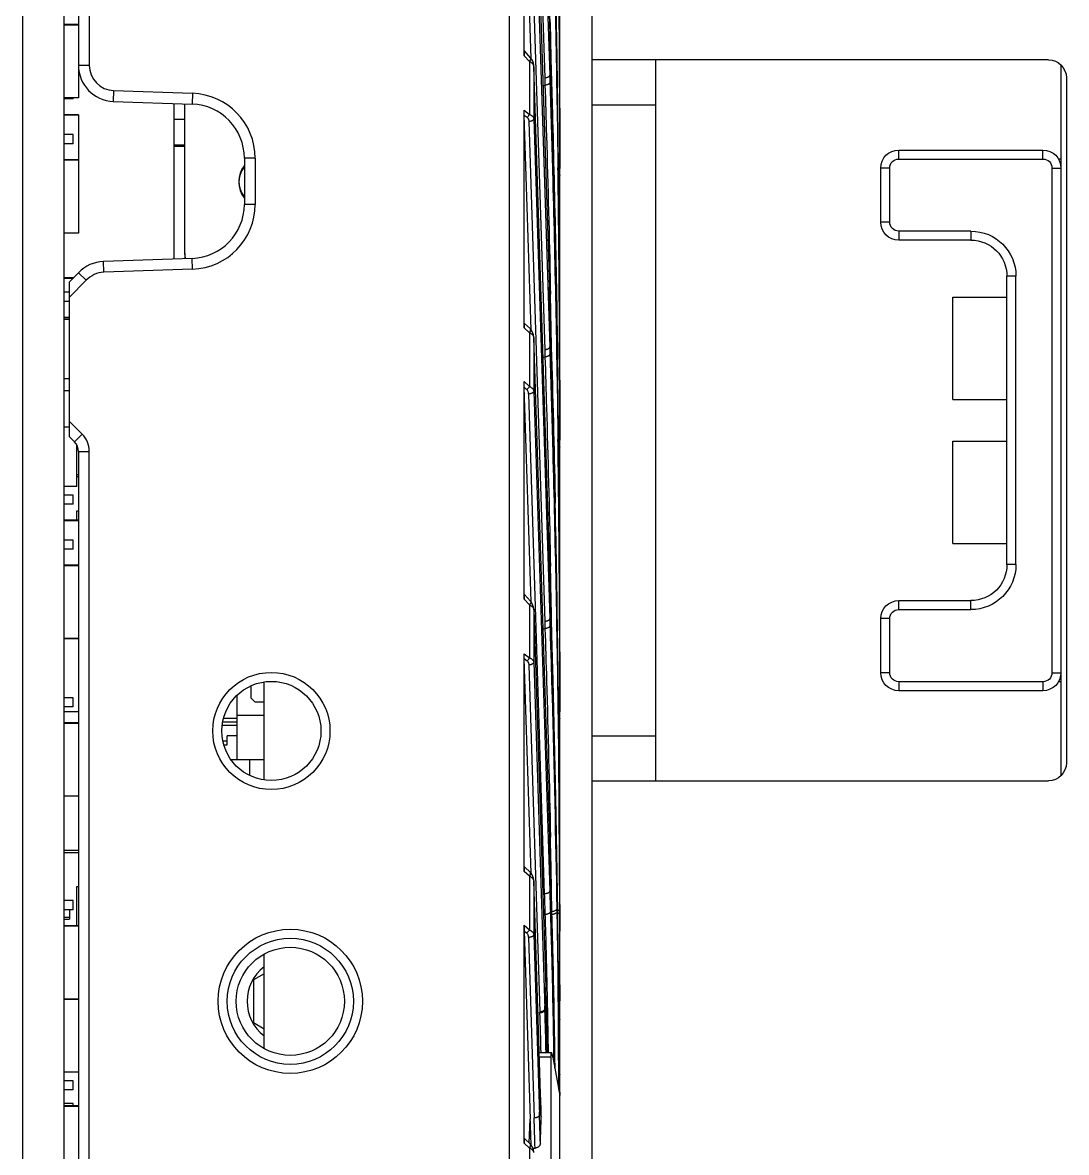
# Model space of a CAD drawing. Header units: millimetres. Extents: x 1409 to 26878, y 589 to 5187.
# Drawn here: x 18727.3 to 18785.2, y 2290.5 to 2353.2 of the extents above; entities that cross this region are included whole.
import ezdxf

# ---------------------------------------------------------------- set-up
doc = ezdxf.new("R2010")
doc.units = ezdxf.units.MM
doc.layers.add('02___PRT_ALL_AXES', color=7, linetype='Continuous')
doc.layers.add('MSBR-1_1', color=7, linetype='Continuous')

# ---------------------------------------------------------------- blocks, each defined once
blk = doc.blocks.new('rdgx')
at = {"color": 114, "linetype": 'Continuous', "lineweight": -3, "true_color": 0x139b48}
for p, q in [((18150.099, 8185.248), (18150.099, 8857.748)), ((18124.799, 8285.248), (18150.099, 8285.248)), ((18146.599, 8285.248), (18146.599, 8245.248)), ((18124.099, 8284.962), (18124.099, 8245.534)), ((18123.799, 8284.248), (18123.799, 8246.248)), ((18150.099, 8282.748), (18146.599, 8282.748)), ((18133.099, 8280.248), (18125.099, 8280.248)), ((18125.099, 8279.748), (18125.099, 8280.248)), ((18133.099, 8279.748), (18133.099, 8280.248)), ((18124.099, 8279.748), (18124.233, 8279.748)), ((18133.099, 8279.748), (18125.099, 8279.748)), ((18124.599, 8279.248), (18124.099, 8279.248)), ((18124.599, 8279.248), (18124.599, 8251.248)), ((18133.599, 8279.248), (18134.099, 8279.248)), ((18133.599, 8276.248), (18133.599, 8279.248)), ((18134.099, 8276.248), (18134.099, 8279.248)), ((18133.599, 8276.248), (18134.099, 8276.248)), ((18129.099, 8275.748), (18133.099, 8275.748)), ((18129.099, 8275.748), (18129.099, 8275.248)), ((18129.099, 8275.248), (18133.099, 8275.248)), ((18133.099, 8275.748), (18133.099, 8275.248)), ((18126.599, 8273.248), (18127.099, 8273.248)), ((18126.599, 8257.248), (18126.599, 8273.248)), ((18127.099, 8257.248), (18127.099, 8273.248)), ((18126.599, 8257.248), (18127.099, 8257.248)), ((18133.099, 8255.248), (18129.099, 8255.248)), ((18129.099, 8254.748), (18129.099, 8255.248)), ((18133.099, 8254.748), (18133.099, 8255.248)), ((18133.099, 8254.748), (18129.099, 8254.748)), ((18133.599, 8254.248), (18134.099, 8254.248)), ((18133.599, 8251.248), (18133.599, 8254.248)), ((18134.099, 8251.248), (18134.099, 8254.248)), ((18124.599, 8251.248), (18124.099, 8251.248)), ((18124.099, 8250.748), (18124.233, 8250.748)), ((18125.099, 8250.748), (18133.099, 8250.748)), ((18125.099, 8250.748), (18125.099, 8250.248)), ((18133.099, 8250.748), (18133.099, 8250.248)), ((18133.599, 8251.248), (18134.099, 8251.248)), ((18125.099, 8250.248), (18133.099, 8250.248)), ((18150.099, 8247.748), (18146.599, 8247.748)), ((18150.099, 8245.248), (18124.799, 8245.248))]:
    blk.add_line(p, q, dxfattribs=at)
for centre, radius, start, end in [((18124.799, 8284.248), 1, 90, 180), ((18125.099, 8279.248), 1, 90, 180), ((18133.099, 8279.248), 1, 0, 90), ((18125.099, 8279.248), 0.5, 90, 180), ((18133.099, 8279.248), 0.5, 0, 90), ((18133.099, 8276.248), 1, 270, 0), ((18133.099, 8276.248), 0.5, 270, 0), ((18129.099, 8273.248), 2.5, 90, 180), ((18129.099, 8273.248), 2, 90, 180), ((18129.099, 8257.248), 2.5, 180, 270), ((18129.099, 8257.248), 2, 180, 270), ((18133.099, 8254.248), 1, 0, 90), ((18133.099, 8254.248), 0.5, 0, 90), ((18125.099, 8251.248), 1, 180, 270), ((18125.099, 8251.248), 0.5, 180, 270), ((18133.099, 8251.248), 1, 270, 0), ((18133.099, 8251.248), 0.5, 270, 0), ((18124.799, 8246.248), 1, 180, 270)]:
    blk.add_arc(centre, radius, start, end, dxfattribs=at)
at = {"layer": '02___PRT_ALL_AXES', "color": 114, "linetype": 'Continuous', "lineweight": -3, "true_color": 0x139b48}
for p, q in [((18130.099, 8272.088), (18127.099, 8272.088)), ((18130.099, 8266.408), (18130.099, 8272.088)), ((18130.099, 8266.408), (18127.099, 8266.408)), ((18130.099, 8264.088), (18127.099, 8264.088)), ((18130.099, 8258.408), (18130.099, 8264.088)), ((18130.099, 8258.408), (18127.099, 8258.408))]:
    blk.add_line(p, q, dxfattribs=at)
blk = doc.blocks.new('*U77')
blk.add_blockref('rdgx', (-18135.099, -8526.998))
blk = doc.blocks.new('*U78')
at = {"color": 0, "linetype": 'ByBlock', "lineweight": -2, "transparency": 16777216}
blk.add_blockref('*U77', (0, 0), dxfattribs=at)
blk = doc.blocks.new('5555')
at = {"color": 7, "linetype": 'Continuous'}
for p, q in [((2254.952, 3834.509), (2254.952, 3497.009)), ((2257.252, 3497.009), (2257.252, 3834.509)), ((2284.752, 3501.965), (2284.752, 3829.553)), ((2281.952, 3532.465), (2281.952, 3799.053)), ((2258.052, 3654.648), (2258.052, 3595.887)), ((2258.652, 3654.648), (2258.652, 3597.69)), ((2283.033, 3624.718), (2283.916, 3596.983)), ((2283.307, 3624.878), (2284.19, 3597.143)), ((2283.307, 3612.72), (2284.178, 3585.382)), ((2283.307, 3612.711), (2284.177, 3585.372)), ((2282.777, 3598.223), (2282.777, 3610.27)), ((2283.162, 3598.066), (2282.781, 3610.004)), ((2283.033, 3609.643), (2283.916, 3581.908)), ((2283.307, 3609.803), (2284.19, 3582.068)), ((2284.752, 3595.306), (2284.687, 3606.918)), ((2284.177, 3600.448), (2284.19, 3600.061)), ((2284.19, 3600.061), (2284.178, 3600.457)), ((2284.19, 3600.061), (2284.19, 3600.052)), ((2284.19, 3600.061), (2284.19, 3600.052)), ((2284.19, 3600.061), (2284.19, 3600.052)), ((2284.19, 3600.052), (2284.19, 3597.143)), ((2258.052, 3599.951), (2257.252, 3599.951)), ((2258.052, 3599.926), (2257.252, 3599.926)), ((2283.066, 3597.903), (2282.777, 3598.223)), ((2283.133, 3598.104), (2282.788, 3598.486)), ((2258.652, 3597.69), (2258.052, 3597.69)), ((2283.066, 3597.903), (2283.066, 3594.966)), ((2284.178, 3570.306), (2283.307, 3597.645)), ((2283.307, 3597.635), (2283.307, 3597.645)), ((2284.177, 3570.297), (2283.307, 3597.635)), ((2283.307, 3597.635), (2283.307, 3594.727)), ((2283.916, 3596.983), (2283.929, 3596.59)), ((2284.19, 3597.143), (2284.202, 3596.75)), ((2260.003, 3596.291), (2259.982, 3595.692)), ((2260.003, 3596.291), (2264.378, 3596.138)), ((2283.821, 3596.564), (2283.929, 3596.59)), ((2258.052, 3595.887), (2257.252, 3595.887)), ((2257.752, 3595.84), (2257.252, 3595.84)), ((2257.752, 3595.84), (2257.752, 3595.887)), ((2259.982, 3595.692), (2264.357, 3595.539)), ((2264.378, 3596.138), (2264.357, 3595.539)), ((2263.352, 3586.944), (2263.352, 3595.574)), ((2263.952, 3587.191), (2263.952, 3595.553)), ((2282.777, 3595.194), (2283.066, 3594.966)), ((2282.777, 3583.12), (2282.777, 3595.194)), ((2284.644, 3595.305), (2284.643, 3595.374)), ((2284.685, 3592.001), (2284.643, 3595.374)), ((2284.685, 3592.001), (2284.644, 3595.305)), ((2284.745, 3595.306), (2284.752, 3592.002)), ((2284.747, 3595.306), (2284.748, 3594.911)), ((2284.752, 3594.911), (2284.752, 3595.306)), ((2258.052, 3594.951), (2257.252, 3594.951)), ((2258.052, 3594.926), (2257.252, 3594.926)), ((2258.052, 3594.951), (2258.052, 3588.387)), ((2263.952, 3594.691), (2263.352, 3594.691)), ((2282.781, 3594.929), (2282.937, 3594.806)), ((2283.161, 3583.016), (2282.781, 3594.929)), ((2283.033, 3594.567), (2283.916, 3566.832)), ((2283.307, 3594.727), (2284.19, 3566.992)), ((2284.748, 3594.911), (2284.752, 3592.002)), ((2257.752, 3593.848), (2257.252, 3593.848)), ((2257.752, 3593.34), (2257.752, 3593.848)), ((2257.752, 3593.34), (2257.252, 3593.34)), ((2263.952, 3593.259), (2263.352, 3593.259)), ((2263.952, 3593.191), (2263.352, 3593.191)), ((2267.852, 3592.541), (2267.252, 3592.541)), ((2267.252, 3592.541), (2267.252, 3589.977)), ((2267.852, 3592.541), (2267.852, 3589.977)), ((2258.052, 3592.451), (2257.252, 3592.451)), ((2258.052, 3592.426), (2257.252, 3592.426)), ((2284.752, 3580.231), (2284.687, 3591.843)), ((2267.852, 3589.977), (2267.252, 3589.977)), ((2258.052, 3588.387), (2257.252, 3588.387)), ((2264.357, 3586.979), (2259.434, 3586.807)), ((2264.378, 3586.38), (2264.357, 3586.979)), ((2259.455, 3586.208), (2259.434, 3586.807)), ((2264.378, 3586.38), (2259.455, 3586.208)), ((2257.752, 3585.902), (2257.252, 3585.902)), ((2257.759, 3585.891), (2257.252, 3585.891)), ((2257.733, 3585.865), (2257.252, 3585.865)), ((2257.552, 3585.684), (2258.052, 3586.184)), ((2257.552, 3584.835), (2258.483, 3585.766)), ((2257.552, 3577.084), (2257.552, 3585.684)), ((2257.752, 3585.891), (2257.752, 3585.902)), ((2258.052, 3586.184), (2258.483, 3585.766)), ((2257.552, 3585.098), (2257.252, 3585.098)), ((2284.178, 3585.382), (2284.177, 3585.372)), ((2284.177, 3585.372), (2284.19, 3584.986)), ((2284.19, 3584.986), (2284.178, 3585.382)), ((2284.225, 3585.383), (2284.234, 3584.987)), ((2257.552, 3584.59), (2257.252, 3584.59)), ((2284.19, 3584.986), (2284.19, 3584.976)), ((2284.19, 3584.986), (2284.19, 3584.976)), ((2284.19, 3584.986), (2284.19, 3584.976)), ((2284.19, 3584.976), (2284.194, 3584.839)), ((2284.19, 3584.976), (2284.194, 3584.839)), ((2284.19, 3584.976), (2284.19, 3582.068)), ((2257.552, 3583.701), (2257.252, 3583.701)), ((2257.552, 3583.676), (2257.252, 3583.676)), ((2257.552, 3583.59), (2257.252, 3583.59)), ((2283.117, 3583.063), (2282.789, 3583.375)), ((2283.066, 3582.846), (2282.777, 3583.12)), ((2283.066, 3582.846), (2283.066, 3579.868)), ((2284.19, 3554.867), (2283.307, 3582.602)), ((2283.307, 3582.593), (2283.307, 3582.602)), ((2284.19, 3554.858), (2283.307, 3582.593)), ((2283.307, 3582.593), (2283.307, 3579.615)), ((2283.916, 3581.908), (2283.929, 3581.515)), ((2284.19, 3582.068), (2284.202, 3581.675)), ((2283.821, 3581.489), (2283.929, 3581.515)), ((2257.552, 3580.288), (2257.252, 3580.288)), ((2282.777, 3580.142), (2283.066, 3579.868)), ((2282.777, 3568.072), (2282.777, 3580.142)), ((2284.745, 3580.231), (2284.752, 3576.927)), ((2284.747, 3580.231), (2284.748, 3579.835)), ((2284.752, 3579.835), (2284.752, 3580.231)), ((2257.552, 3579.637), (2257.252, 3579.637)), ((2282.782, 3579.829), (2282.911, 3579.706)), ((2283.161, 3567.918), (2282.782, 3579.829)), ((2283.007, 3579.454), (2283.89, 3551.719)), ((2283.307, 3579.615), (2284.19, 3551.88)), ((2284.748, 3579.835), (2284.752, 3576.927)), ((2257.552, 3577.621), (2257.252, 3577.621)), ((2258.257, 3577.228), (2257.552, 3577.933)), ((2257.832, 3576.804), (2257.552, 3577.084)), ((2257.832, 3576.804), (2258.257, 3577.228)), ((2257.952, 3574.319), (2257.952, 3576.644)), ((2258.052, 3576.273), (2258.652, 3576.273)), ((2258.052, 3576.273), (2258.052, 3534.637)), ((2258.652, 3535.69), (2258.652, 3576.273)), ((2284.752, 3565.156), (2284.687, 3576.774)), ((2258.052, 3574.976), (2257.952, 3574.976)), ((2257.952, 3574.876), (2258.052, 3574.876)), ((2257.952, 3574.319), (2257.252, 3574.319)), ((2257.752, 3573.848), (2257.252, 3573.848)), ((2257.752, 3573.34), (2257.752, 3573.848)), ((2284.491, 3573.734), (2284.498, 3573.396)), ((2284.491, 3573.734), (2284.498, 3573.396)), ((2257.752, 3573.34), (2257.252, 3573.34)), ((2257.952, 3572.976), (2258.052, 3572.976)), ((2257.952, 3572.451), (2257.952, 3572.976)), ((2258.052, 3572.451), (2257.252, 3572.451)), ((2258.052, 3572.426), (2257.252, 3572.426)), ((2257.752, 3571.348), (2257.252, 3571.348)), ((2257.752, 3570.84), (2257.752, 3571.348)), ((2257.752, 3570.84), (2257.252, 3570.84)), ((2284.177, 3570.297), (2284.178, 3570.306)), ((2284.19, 3569.91), (2284.177, 3570.297)), ((2284.19, 3569.91), (2284.178, 3570.306)), ((2284.224, 3570.307), (2284.233, 3569.911)), ((2284.225, 3570.307), (2284.234, 3569.911)), ((2258.052, 3569.951), (2257.252, 3569.951)), ((2258.052, 3569.926), (2257.252, 3569.926)), ((2284.19, 3569.901), (2284.19, 3569.91)), ((2284.19, 3569.901), (2284.19, 3569.91)), ((2284.19, 3569.901), (2284.19, 3569.91)), ((2284.256, 3567.761), (2284.19, 3569.901)), ((2284.252, 3567.761), (2284.19, 3569.901)), ((2284.19, 3569.901), (2284.19, 3566.992)), ((2282.788, 3568.335), (2283.133, 3567.953)), ((2282.777, 3568.072), (2283.066, 3567.752)), ((2283.066, 3567.752), (2283.066, 3564.815)), ((2283.307, 3567.494), (2283.975, 3546.526)), ((2283.307, 3567.494), (2283.307, 3567.485)), ((2283.307, 3567.485), (2283.974, 3546.517)), ((2283.307, 3567.485), (2283.307, 3564.576)), ((2283.916, 3566.832), (2283.929, 3566.439)), ((2284.19, 3566.992), (2284.202, 3566.599)), ((2283.822, 3566.413), (2283.929, 3566.439)), ((2258.052, 3565.887), (2257.252, 3565.887)), ((2258.052, 3565.865), (2257.252, 3565.865)), ((2282.777, 3565.044), (2283.066, 3564.815)), ((2282.777, 3552.969), (2282.777, 3565.044)), ((2284.745, 3565.156), (2284.752, 3561.851)), ((2284.747, 3565.156), (2284.748, 3564.76)), ((2284.752, 3565.156), (2284.752, 3564.76)), ((2282.781, 3564.778), (2282.937, 3564.655)), ((2283.161, 3552.865), (2282.781, 3564.778)), ((2283.033, 3564.416), (2283.646, 3545.169)), ((2283.307, 3564.576), (2283.92, 3545.329)), ((2284.748, 3564.76), (2284.752, 3561.851)), ((2267.632, 3562.584), (2267.632, 3563.265)), ((2268.352, 3558.042), (2268.352, 3563.476)), ((2257.752, 3562.598), (2257.252, 3562.598)), ((2257.752, 3562.09), (2257.752, 3562.598)), ((2266.852, 3559.184), (2266.852, 3562.741)), ((2267.632, 3562.584), (2267.832, 3562.384)), ((2257.752, 3562.09), (2257.252, 3562.09)), ((2258.052, 3561.827), (2257.252, 3561.827)), ((2267.832, 3562.384), (2268.352, 3562.384)), ((2284.679, 3562.342), (2284.684, 3561.844)), ((2284.68, 3562.342), (2284.685, 3561.844)), ((2284.752, 3550.737), (2284.682, 3562.136)), ((2258.052, 3561.201), (2257.252, 3561.201)), ((2266.054, 3561.264), (2266.852, 3561.264)), ((2266.097, 3561.464), (2266.852, 3561.464)), ((2266.852, 3561.634), (2268.352, 3561.634)), ((2258.052, 3561.176), (2257.252, 3561.176)), ((2266.852, 3561.064), (2266.02, 3561.064)), ((2266.302, 3560.194), (2266.065, 3560.194)), ((2266.118, 3559.984), (2266.302, 3559.984)), ((2266.852, 3560.484), (2266.302, 3560.484)), ((2266.302, 3559.984), (2266.302, 3560.484)), ((2266.499, 3559.184), (2268.352, 3559.184)), ((2258.052, 3557.137), (2257.252, 3557.137)), ((2284.19, 3554.858), (2284.19, 3554.867)), ((2284.19, 3554.858), (2284.19, 3551.88)), ((2258.052, 3554.123), (2257.252, 3554.123)), ((2257.252, 3554.023), (2258.052, 3554.023)), ((2283.117, 3552.912), (2282.789, 3553.225)), ((2283.066, 3552.695), (2282.777, 3552.969)), ((2283.066, 3552.695), (2283.066, 3549.717)), ((2283.684, 3540.617), (2283.307, 3552.451)), ((2283.307, 3552.442), (2283.307, 3552.451)), ((2283.683, 3540.607), (2283.307, 3552.442)), ((2283.307, 3552.442), (2283.307, 3549.464)), ((2257.952, 3552.123), (2258.052, 3552.123)), ((2257.952, 3549.951), (2257.952, 3552.123)), ((2257.752, 3551.348), (2257.252, 3551.348)), ((2257.752, 3550.84), (2257.752, 3551.348)), ((2257.752, 3550.84), (2257.252, 3550.84)), ((2257.552, 3550.84), (2257.552, 3550.323)), ((2284.314, 3550.736), (2284.226, 3550.736)), ((2284.314, 3550.736), (2284.313, 3550.745)), ((2284.314, 3550.736), (2284.313, 3550.745)), ((2284.314, 3550.736), (2284.314, 3550.745)), ((2284.315, 3550.672), (2284.314, 3550.736)), ((2284.315, 3550.672), (2284.314, 3550.736)), ((2284.586, 3550.897), (2284.589, 3550.736)), ((2284.635, 3550.736), (2284.589, 3550.736)), ((2284.589, 3550.736), (2284.591, 3550.579)), ((2284.589, 3550.736), (2284.593, 3550.451)), ((2284.591, 3550.579), (2284.593, 3550.451)), ((2284.635, 3550.736), (2284.635, 3550.741)), ((2284.637, 3550.576), (2284.635, 3550.736)), ((2284.637, 3550.58), (2284.637, 3550.58)), ((2284.693, 3540.866), (2284.637, 3550.58)), ((2284.637, 3550.576), (2284.637, 3550.58)), ((2284.637, 3550.567), (2284.637, 3550.576)), ((2284.744, 3550.897), (2284.745, 3550.736)), ((2284.752, 3550.736), (2284.745, 3550.736)), ((2284.745, 3550.736), (2284.746, 3550.576)), ((2284.745, 3550.736), (2284.745, 3550.576)), ((2284.746, 3550.576), (2284.747, 3550.102)), ((2284.752, 3550.737), (2284.752, 3550.736)), ((2284.752, 3550.736), (2284.752, 3550.576)), ((2284.752, 3550.576), (2284.752, 3550.102)), ((2257.252, 3550.423), (2257.552, 3550.423)), ((2257.252, 3550.323), (2257.552, 3550.323)), ((2258.052, 3549.951), (2257.252, 3549.951)), ((2258.052, 3549.926), (2257.252, 3549.926)), ((2282.777, 3549.992), (2283.066, 3549.717)), ((2282.777, 3537.894), (2282.777, 3549.992)), ((2284.747, 3550.102), (2284.748, 3549.645)), ((2284.752, 3550.102), (2284.752, 3549.645)), ((2282.782, 3549.678), (2282.911, 3549.556)), ((2282.782, 3549.678), (2283.115, 3539.225)), ((2283.007, 3549.303), (2283.326, 3539.287)), ((2283.307, 3549.464), (2283.626, 3539.448)), ((2268.352, 3543.138), (2268.352, 3548.38)), ((2268.352, 3547.289), (2267.752, 3546.943)), ((2267.752, 3546.943), (2267.752, 3544.575)), ((2283.92, 3545.329), (2283.976, 3546.461)), ((2283.975, 3546.526), (2283.974, 3546.517)), ((2283.974, 3546.517), (2283.976, 3546.461)), ((2283.976, 3546.471), (2283.975, 3546.526)), ((2283.976, 3546.471), (2283.976, 3546.461)), ((2284.042, 3542.899), (2283.976, 3546.471)), ((2283.976, 3546.471), (2283.976, 3546.461)), ((2283.976, 3546.461), (2283.978, 3546.402)), ((2283.976, 3546.461), (2283.978, 3546.402)), ((2284.034, 3546.528), (2284.036, 3546.472)), ((2284.035, 3546.528), (2284.036, 3546.472)), ((2284.752, 3546.672), (2284.752, 3545.81)), ((2258.052, 3545.887), (2257.252, 3545.887)), ((2258.052, 3545.865), (2257.252, 3545.865)), ((2283.648, 3545.114), (2283.541, 3545.104)), ((2283.646, 3545.169), (2283.648, 3545.114)), ((2283.92, 3545.329), (2283.921, 3545.274)), ((2267.752, 3544.575), (2268.352, 3544.229)), ((2284.696, 3544.735), (2284.696, 3544.771)), ((2284.696, 3544.735), (2284.696, 3544.771)), ((2284.48, 3542.669), (2284.472, 3543.222)), ((2284.477, 3542.956), (2284.473, 3543.222)), ((2284.291, 3542.899), (2283.611, 3542.899)), ((2284.252, 3542.668), (2283.618, 3542.668)), ((2284.252, 3542.668), (2284.252, 3528.191)), ((2284.371, 3542.668), (2284.752, 3540.538)), ((2284.408, 3542.901), (2284.416, 3542.413)), ((2284.409, 3542.901), (2284.412, 3542.668)), ((2284.412, 3542.668), (2284.416, 3542.413)), ((2284.48, 3542.669), (2284.477, 3542.956)), ((2284.489, 3542.01), (2284.48, 3542.669)), ((2258.052, 3541.827), (2257.252, 3541.827)), ((2257.752, 3541.348), (2257.252, 3541.348)), ((2257.752, 3540.84), (2257.752, 3541.348)), ((2257.752, 3540.84), (2257.252, 3540.84)), ((2283.626, 3539.448), (2283.683, 3540.607)), ((2283.683, 3540.607), (2283.684, 3540.617)), ((2284.752, 3540.711), (2284.752, 3540.541)), ((2257.752, 3540.098), (2257.252, 3540.098)), ((2258.052, 3539.951), (2257.252, 3539.951)), ((2258.052, 3539.926), (2257.252, 3539.926)), ((2257.752, 3539.951), (2257.752, 3540.098)), ((2283.721, 3539.375), (2283.721, 3539.391)), ((2283.721, 3539.375), (2283.721, 3539.391)), ((2283.721, 3539.391), (2283.721, 3539.375)), ((2283.049, 3537.902), (2283.115, 3539.225)), ((2283.117, 3537.837), (2282.789, 3538.149)), ((2283.066, 3537.619), (2282.777, 3537.894)), ((2283.066, 3537.619), (2283.066, 3534.642)), ((2283.259, 3537.618), (2283.376, 3537.618))]:
    blk.add_line(p, q, dxfattribs=at)
for points in [[(2284.687, 3591.843), (2284.499, 3603.531), (2284.19, 3615.136)], [(2284.687, 3576.774), (2284.499, 3588.463), (2284.19, 3600.061)], [(2283.307, 3597.645), (2283.304, 3597.686), (2283.285, 3597.808), (2283.248, 3597.92), (2283.196, 3598.02), (2283.133, 3598.104)], [(2284.682, 3562.136), (2284.494, 3573.606), (2284.19, 3584.986)], [(2283.307, 3582.602), (2283.305, 3582.629), (2283.29, 3582.738), (2283.262, 3582.838), (2283.22, 3582.929), (2283.165, 3583.011), (2283.117, 3583.063)], [(2284.635, 3550.741), (2284.524, 3557.103), (2284.375, 3563.547), (2284.19, 3569.91)], [(2283.307, 3567.494), (2283.305, 3567.524), (2283.291, 3567.631), (2283.263, 3567.729), (2283.225, 3567.82), (2283.174, 3567.902), (2283.133, 3567.953)], [(2284.314, 3550.745), (2284.275, 3552.089), (2284.232, 3553.517), (2284.19, 3554.867)], [(2283.307, 3552.451), (2283.305, 3552.479), (2283.29, 3552.587), (2283.262, 3552.687), (2283.22, 3552.778), (2283.165, 3552.86), (2283.117, 3552.912)], [(2284.483, 3542.043), (2284.475, 3543.082), (2284.314, 3550.745)], [(2284.637, 3550.58), (2284.637, 3550.603), (2284.635, 3550.71), (2284.635, 3550.741)], [(2283.721, 3539.391), (2283.71, 3539.765), (2283.696, 3540.229), (2283.684, 3540.617)], [(2283.307, 3537.376), (2283.305, 3537.403), (2283.29, 3537.512), (2283.262, 3537.612), (2283.22, 3537.703), (2283.165, 3537.784), (2283.117, 3537.837)]]:
    blk.add_lwpolyline(points, dxfattribs=at)
for centre, radius in [((2268.752, 3560.759), 3.25), ((2268.752, 3560.759), 2.75), ((2269.802, 3545.759), 4), ((2269.802, 3545.759), 3.5)]:
    blk.add_circle(centre, radius, dxfattribs=at)
for centre, radius, start, end in [((1176.199, 3592.003), 1108.553, 0.170759, 0.550314), ((1176.14, 3594.911), 1108.612, 0.020446, 0.399988), ((1175.893, 3576.777), 1108.585, 0.93229, 1.203557), ((2260.052, 3597.69), 2, 180, 268), ((2260.052, 3597.69), 1.4, 180, 268), ((2264.252, 3592.541), 3.6, 0, 88), ((2264.252, 3592.541), 3, 0, 88), ((2268.352, 3591.259), 1.4, 142.11917, 217.8155), ((2268.352, 3591.191), 1.4, 142.11917, 217.8155), ((1176.426, 3576.929), 1108.326, 0.550317, 0.77916), ((1176.3, 3579.836), 1108.452, 0.399989, 0.628818), ((2264.252, 3589.977), 3, 272, 0), ((2264.252, 3589.977), 3.6, 272, 0), ((1176.199, 3576.927), 1108.553, 0.170759, 0.550314), ((1176.14, 3579.835), 1108.612, 0.020446, 0.399988), ((2265.952, 3587.259), 2, 180, 188.54619), ((2265.952, 3587.191), 2, 180, 186.58943), ((2259.504, 3584.808), 2, 92, 136.54741), ((2259.504, 3584.808), 1.4, 92, 136.84953), ((1175.895, 3561.701), 1108.583, 0.934825, 1.203557), ((1176.482, 3564.763), 1108.27, 0.628828, 0.799623), ((2257.302, 3576.273), 1.35, 0, 45), ((1176.426, 3561.854), 1108.326, 0.550317, 0.77916), ((1176.3, 3564.761), 1108.452, 0.399989, 0.628827), ((2257.302, 3576.273), 0.75, 0, 45), ((1176.923, 3549.694), 1107.829, 0.799593, 1.225927), ((1176.199, 3561.852), 1108.553, 0.170759, 0.550314), ((1176.14, 3564.76), 1108.612, 0.020446, 0.399988), ((1175.931, 3546.627), 1108.547, 0.980386, 1.203566), ((2283.106, 3567.469), 0.201, 4.54675, 7.1541), ((1178.031, 3534.645), 1106.721, 1.511984, 1.714682), ((1176.495, 3549.688), 1108.257, 0.654202, 0.799621), ((1177.592, 3534.634), 1107.16, 1.319181, 1.511986), ((1176.225, 3549.685), 1108.527, 0.054347, 0.628479), ((1177.257, 3534.626), 1107.495, 1.178938, 1.319184), ((1176.818, 3534.617), 1107.934, 0.833622, 1.17892), ((1178.421, 3519.612), 1106.331, 1.61255, 1.825661), ((1175.95, 3531.552), 1108.528, 1.00285, 1.205244), ((2284.502, 3551.073), 0.329, 293.92282, 295.38977), ((1582.715, 3540.607), 701.993, 0.41879, 0.81298), ((895.698, 3546.435), 1389.054, 0.009765, 0.132422), ((2269.802, 3545.759), 2.4, 127.39557, 232.60443), ((1762.07, 3529.833), 522.171, 1.43382, 1.81834), ((1761.84, 3528.549), 522.071, 1.57512, 1.81828), ((1762.006, 3528.701), 522.179, 1.55804, 1.81871), ((1449.588, 3539.669), 835.123, 0.140759, 0.270919), ((1761.778, 3523.979), 522.17, 1.69129, 1.82482), ((1761.565, 3522.667), 522.026, 1.64121, 1.82446), ((1761.721, 3522.82), 522.17, 1.6533, 1.82482)]:
    blk.add_arc(centre, radius, start, end, dxfattribs=at)
for centre, major_axis, ratio, start_param, end_param in [((2282.795, 3598.031), (-0.008, 0.456), 0.03597, -0.04118, 1.135116), ((2282.795, 3582.955), (-0.007, 0.42), 0.039567, -0.038869, 1.167196), ((2282.795, 3567.88), (-0.008, 0.456), 0.03597, -0.04118, 1.135116), ((2282.795, 3552.805), (-0.007, 0.42), 0.039567, -0.038869, 1.167196), ((2282.795, 3549.827), (-0.007, 0.42), 0.039567, 1.167196, 1.932025), ((2284.335, 3542.399), (-0.046, 0.5), 0.139425, 5.266887, 7.274015), ((1579.455, 3448.548), (119.578, 2729.438), 0.256331, -1.526832, -1.526286), ((1582.921, 3517.872), (700.275, 18.578), 0.863121, 0.00222, 0.004591), ((2282.795, 3537.729), (-0.007, 0.42), 0.039567, -0.038869, 1.167196)]:
    blk.add_ellipse(centre, major_axis=major_axis, ratio=ratio, start_param=start_param, end_param=end_param, dxfattribs=at)
for points, knots in [([(2284.643, 3595.374), (2284.62, 3597.02), (2284.513, 3603.605), (2284.347, 3610.19), (2284.19, 3615.127)], [0, 0, 0, 0, 0.249991, 1, 1, 1, 1]), ([(2284.202, 3611.825), (2284.254, 3610.174), (2284.448, 3603.567), (2284.582, 3596.958), (2284.65, 3592.001)], [0, 0, 0, 0, 0.250013, 1, 1, 1, 1]), ([(2284.19, 3600.052), (2284.243, 3598.4), (2284.438, 3591.794), (2284.575, 3585.186), (2284.644, 3580.23)], [0, 0, 0, 0, 0.250013, 1, 1, 1, 1]), ([(2283.066, 3597.903), (2283.074, 3597.913), (2283.09, 3597.934), (2283.11, 3597.965), (2283.126, 3597.994), (2283.138, 3598.022), (2283.145, 3598.047), (2283.147, 3598.07), (2283.144, 3598.086), (2283.139, 3598.097), (2283.135, 3598.102), (2283.133, 3598.104)], [0, 0, 0, 0, 0.177781, 0.343274, 0.493701, 0.627259, 0.742963, 0.841273, 0.924881, 0.96303, 1, 1, 1, 1]), ([(2283.234, 3597.787), (2283.224, 3597.798), (2283.201, 3597.82), (2283.161, 3597.851), (2283.116, 3597.879), (2283.083, 3597.895), (2283.066, 3597.903)], [0, 0, 0, 0, 0.224787, 0.466098, 0.724542, 1, 1, 1, 1]), ([(2283.295, 3597.688), (2283.289, 3597.706), (2283.272, 3597.741), (2283.248, 3597.772), (2283.234, 3597.787)], [0, 0, 0, 0, 0.477411, 1, 1, 1, 1]), ([(2283.307, 3597.635), (2283.306, 3597.64), (2283.304, 3597.658), (2283.3, 3597.676), (2283.295, 3597.688)], [0, 0, 0, 0, 0.245957, 1, 1, 1, 1]), ([(2284.19, 3597.143), (2284.189, 3597.133), (2284.184, 3597.113), (2284.166, 3597.084), (2284.14, 3597.058), (2284.106, 3597.035), (2284.066, 3597.015), (2284.019, 3597), (2283.969, 3596.989), (2283.934, 3596.984), (2283.916, 3596.983)], [0, 0, 0, 0, 0.087721, 0.183554, 0.291171, 0.41195, 0.545418, 0.68978, 0.84241, 1, 1, 1, 1]), ([(2284.202, 3596.75), (2284.202, 3596.74), (2284.196, 3596.72), (2284.179, 3596.691), (2284.153, 3596.665), (2284.119, 3596.642), (2284.078, 3596.622), (2284.032, 3596.606), (2283.982, 3596.595), (2283.947, 3596.591), (2283.929, 3596.59)], [0, 0, 0, 0, 0.087716, 0.183532, 0.29113, 0.411898, 0.545364, 0.689735, 0.842384, 1, 1, 1, 1]), ([(2283.929, 3596.59), (2283.958, 3595.656), (2284.071, 3591.921), (2284.165, 3588.185), (2284.225, 3585.383)], [0, 0, 0, 0, 0.250008, 1, 1, 1, 1]), ([(2284.202, 3596.75), (2284.254, 3595.098), (2284.448, 3588.491), (2284.582, 3581.882), (2284.65, 3576.925)], [0, 0, 0, 0, 0.250013, 1, 1, 1, 1]), ([(2283.066, 3594.966), (2283.057, 3594.951), (2283.039, 3594.922), (2283.008, 3594.88), (2282.974, 3594.841), (2282.949, 3594.817), (2282.937, 3594.806)], [0, 0, 0, 0, 0.248018, 0.501621, 0.754402, 1, 1, 1, 1]), ([(2282.937, 3594.806), (2282.955, 3594.792), (2282.977, 3594.765), (2282.998, 3594.726), (2283.015, 3594.685), (2283.028, 3594.632), (2283.032, 3594.589), (2283.033, 3594.567)], [0, 0, 0, 0, 0.256695, 0.382089, 0.506385, 0.753251, 1, 1, 1, 1]), ([(2283.307, 3594.727), (2283.306, 3594.717), (2283.3, 3594.697), (2283.283, 3594.668), (2283.257, 3594.642), (2283.223, 3594.619), (2283.182, 3594.599), (2283.136, 3594.584), (2283.086, 3594.572), (2283.051, 3594.568), (2283.033, 3594.567)], [0, 0, 0, 0, 0.087721, 0.183554, 0.291171, 0.41195, 0.545418, 0.68978, 0.84241, 1, 1, 1, 1]), ([(2283.066, 3594.966), (2283.084, 3594.96), (2283.119, 3594.947), (2283.166, 3594.923), (2283.207, 3594.896), (2283.241, 3594.866), (2283.268, 3594.833), (2283.288, 3594.799), (2283.301, 3594.764), (2283.306, 3594.739), (2283.307, 3594.727)], [0, 0, 0, 0, 0.158904, 0.306341, 0.442472, 0.568149, 0.684741, 0.794091, 0.898356, 1, 1, 1, 1]), ([(2284.752, 3592.002), (2284.752, 3591.993), (2284.749, 3591.974), (2284.736, 3591.947), (2284.715, 3591.923), (2284.697, 3591.909), (2284.687, 3591.902)], [0, 0, 0, 0, 0.219451, 0.453173, 0.711497, 1, 1, 1, 1]), ([(2284.752, 3591.607), (2284.752, 3591.598), (2284.749, 3591.579), (2284.736, 3591.553), (2284.716, 3591.529), (2284.699, 3591.515), (2284.689, 3591.508)], [0, 0, 0, 0, 0.220352, 0.454493, 0.7125, 1, 1, 1, 1]), ([(2284.194, 3584.839), (2284.224, 3583.913), (2284.337, 3580.212), (2284.431, 3576.511), (2284.491, 3573.734)], [0, 0, 0, 0, 0.250008, 1, 1, 1, 1]), ([(2283.066, 3582.846), (2283.074, 3582.857), (2283.089, 3582.879), (2283.107, 3582.913), (2283.121, 3582.946), (2283.131, 3582.976), (2283.135, 3583.003), (2283.135, 3583.028), (2283.13, 3583.045), (2283.124, 3583.056), (2283.12, 3583.061), (2283.117, 3583.063)], [0, 0, 0, 0, 0.174847, 0.338295, 0.487526, 0.620722, 0.736897, 0.836518, 0.922235, 0.961668, 1, 1, 1, 1]), ([(2283.239, 3582.736), (2283.228, 3582.747), (2283.205, 3582.769), (2283.165, 3582.798), (2283.118, 3582.824), (2283.084, 3582.839), (2283.066, 3582.846)], [0, 0, 0, 0, 0.22279, 0.46318, 0.722231, 1, 1, 1, 1]), ([(2283.295, 3582.645), (2283.289, 3582.661), (2283.274, 3582.694), (2283.251, 3582.722), (2283.239, 3582.736)], [0, 0, 0, 0, 0.479464, 1, 1, 1, 1]), ([(2283.307, 3582.593), (2283.306, 3582.597), (2283.304, 3582.615), (2283.3, 3582.632), (2283.295, 3582.645)], [0, 0, 0, 0, 0.247035, 1, 1, 1, 1]), ([(2284.19, 3582.068), (2284.189, 3582.058), (2284.184, 3582.037), (2284.166, 3582.009), (2284.14, 3581.983), (2284.106, 3581.96), (2284.066, 3581.94), (2284.019, 3581.924), (2283.969, 3581.913), (2283.934, 3581.909), (2283.916, 3581.908)], [0, 0, 0, 0, 0.087721, 0.183554, 0.291171, 0.41195, 0.545418, 0.68978, 0.84241, 1, 1, 1, 1]), ([(2284.202, 3581.675), (2284.202, 3581.665), (2284.196, 3581.644), (2284.179, 3581.616), (2284.153, 3581.59), (2284.119, 3581.566), (2284.078, 3581.547), (2284.032, 3581.531), (2283.982, 3581.52), (2283.947, 3581.516), (2283.929, 3581.515)], [0, 0, 0, 0, 0.087716, 0.183532, 0.29113, 0.411898, 0.545364, 0.689735, 0.842384, 1, 1, 1, 1]), ([(2283.929, 3581.515), (2283.958, 3580.581), (2284.071, 3576.845), (2284.165, 3573.11), (2284.225, 3570.307)], [0, 0, 0, 0, 0.250008, 1, 1, 1, 1]), ([(2284.202, 3581.675), (2284.254, 3580.023), (2284.448, 3573.416), (2284.582, 3566.807), (2284.65, 3561.85)], [0, 0, 0, 0, 0.250013, 1, 1, 1, 1]), ([(2283.066, 3579.868), (2283.055, 3579.852), (2283.033, 3579.823), (2282.995, 3579.78), (2282.954, 3579.741), (2282.925, 3579.717), (2282.911, 3579.706)], [0, 0, 0, 0, 0.2472, 0.501422, 0.754923, 1, 1, 1, 1]), ([(2282.911, 3579.706), (2282.928, 3579.69), (2282.957, 3579.652), (2282.985, 3579.588), (2283.002, 3579.521), (2283.006, 3579.476), (2283.007, 3579.454)], [0, 0, 0, 0, 0.258335, 0.508784, 0.755281, 1, 1, 1, 1]), ([(2283.307, 3579.615), (2283.306, 3579.604), (2283.3, 3579.582), (2283.28, 3579.552), (2283.251, 3579.525), (2283.214, 3579.501), (2283.169, 3579.482), (2283.118, 3579.467), (2283.064, 3579.457), (2283.026, 3579.454), (2283.007, 3579.454)], [0, 0, 0, 0, 0.086537, 0.181841, 0.289731, 0.411392, 0.545953, 0.691123, 0.84375, 1, 1, 1, 1]), ([(2283.066, 3579.868), (2283.084, 3579.861), (2283.118, 3579.846), (2283.166, 3579.819), (2283.206, 3579.79), (2283.24, 3579.758), (2283.267, 3579.724), (2283.288, 3579.688), (2283.301, 3579.652), (2283.306, 3579.627), (2283.307, 3579.615)], [0, 0, 0, 0, 0.157952, 0.305104, 0.441527, 0.567855, 0.685181, 0.795012, 0.899209, 1, 1, 1, 1]), ([(2284.752, 3576.927), (2284.752, 3576.918), (2284.749, 3576.899), (2284.736, 3576.872), (2284.715, 3576.847), (2284.697, 3576.833), (2284.687, 3576.827)], [0, 0, 0, 0, 0.219463, 0.45319, 0.711509, 1, 1, 1, 1]), ([(2284.752, 3576.531), (2284.752, 3576.522), (2284.749, 3576.504), (2284.736, 3576.478), (2284.716, 3576.453), (2284.699, 3576.439), (2284.689, 3576.433)], [0, 0, 0, 0, 0.22034, 0.454477, 0.712488, 1, 1, 1, 1]), ([(2283.133, 3567.953), (2283.135, 3567.951), (2283.139, 3567.946), (2283.144, 3567.935), (2283.147, 3567.919), (2283.145, 3567.897), (2283.138, 3567.871), (2283.126, 3567.843), (2283.11, 3567.814), (2283.09, 3567.783), (2283.074, 3567.762), (2283.066, 3567.752)], [0, 0, 0, 0, 0.03697, 0.075119, 0.158727, 0.257037, 0.372741, 0.506299, 0.656725, 0.822218, 1, 1, 1, 1]), ([(2283.066, 3567.752), (2283.083, 3567.744), (2283.115, 3567.729), (2283.159, 3567.702), (2283.198, 3567.672), (2283.22, 3567.651), (2283.231, 3567.64)], [0, 0, 0, 0, 0.274629, 0.53282, 0.774432, 1, 1, 1, 1]), ([(2283.231, 3567.64), (2283.241, 3567.629), (2283.26, 3567.606), (2283.283, 3567.57), (2283.298, 3567.532), (2283.304, 3567.506), (2283.306, 3567.494)], [0, 0, 0, 0, 0.274286, 0.529951, 0.770403, 1, 1, 1, 1]), ([(2284.19, 3566.992), (2284.189, 3566.983), (2284.184, 3566.962), (2284.166, 3566.934), (2284.14, 3566.907), (2284.106, 3566.884), (2284.066, 3566.865), (2284.019, 3566.849), (2283.969, 3566.838), (2283.934, 3566.834), (2283.916, 3566.832)], [0, 0, 0, 0, 0.087721, 0.183554, 0.291171, 0.41195, 0.545418, 0.68978, 0.84241, 1, 1, 1, 1]), ([(2284.202, 3566.599), (2284.202, 3566.589), (2284.196, 3566.569), (2284.179, 3566.54), (2284.153, 3566.514), (2284.119, 3566.491), (2284.078, 3566.471), (2284.032, 3566.456), (2283.982, 3566.445), (2283.947, 3566.44), (2283.929, 3566.439)], [0, 0, 0, 0, 0.087716, 0.183532, 0.29113, 0.411898, 0.545364, 0.689735, 0.842384, 1, 1, 1, 1]), ([(2283.929, 3566.439), (2283.959, 3565.475), (2284.076, 3561.619), (2284.172, 3557.761), (2284.233, 3554.868)], [0, 0, 0, 0, 0.250008, 1, 1, 1, 1]), ([(2284.202, 3566.599), (2284.244, 3565.291), (2284.399, 3560.057), (2284.518, 3554.823), (2284.586, 3550.897)], [0, 0, 0, 0, 0.250011, 1, 1, 1, 1]), ([(2283.066, 3564.815), (2283.057, 3564.8), (2283.039, 3564.771), (2283.008, 3564.729), (2282.974, 3564.69), (2282.949, 3564.666), (2282.937, 3564.655)], [0, 0, 0, 0, 0.248018, 0.501621, 0.754402, 1, 1, 1, 1]), ([(2282.937, 3564.655), (2282.955, 3564.641), (2282.977, 3564.614), (2282.998, 3564.575), (2283.015, 3564.535), (2283.028, 3564.482), (2283.032, 3564.438), (2283.033, 3564.416)], [0, 0, 0, 0, 0.256695, 0.382089, 0.506385, 0.753251, 1, 1, 1, 1]), ([(2283.307, 3564.576), (2283.306, 3564.566), (2283.3, 3564.546), (2283.283, 3564.518), (2283.257, 3564.491), (2283.223, 3564.468), (2283.182, 3564.448), (2283.136, 3564.433), (2283.086, 3564.422), (2283.051, 3564.418), (2283.033, 3564.416)], [0, 0, 0, 0, 0.087721, 0.183554, 0.291171, 0.41195, 0.545418, 0.68978, 0.84241, 1, 1, 1, 1]), ([(2283.066, 3564.815), (2283.084, 3564.809), (2283.119, 3564.796), (2283.166, 3564.772), (2283.207, 3564.745), (2283.241, 3564.715), (2283.268, 3564.683), (2283.288, 3564.648), (2283.301, 3564.613), (2283.306, 3564.588), (2283.307, 3564.576)], [0, 0, 0, 0, 0.158904, 0.306341, 0.442472, 0.568149, 0.684741, 0.794091, 0.898356, 1, 1, 1, 1]), ([(2284.65, 3561.85), (2284.662, 3560.937), (2284.707, 3557.286), (2284.734, 3553.635), (2284.744, 3550.897)], [0, 0, 0, 0, 0.250003, 1, 1, 1, 1]), ([(2284.752, 3561.851), (2284.752, 3561.842), (2284.749, 3561.823), (2284.735, 3561.796), (2284.714, 3561.771), (2284.695, 3561.757), (2284.685, 3561.75)], [0, 0, 0, 0, 0.218947, 0.452436, 0.710939, 1, 1, 1, 1]), ([(2284.752, 3561.456), (2284.752, 3561.447), (2284.749, 3561.428), (2284.736, 3561.401), (2284.715, 3561.377), (2284.697, 3561.363), (2284.688, 3561.356)], [0, 0, 0, 0, 0.219711, 0.453553, 0.711785, 1, 1, 1, 1]), ([(2283.066, 3552.695), (2283.074, 3552.706), (2283.089, 3552.729), (2283.107, 3552.763), (2283.121, 3552.795), (2283.131, 3552.825), (2283.135, 3552.853), (2283.135, 3552.877), (2283.13, 3552.894), (2283.124, 3552.905), (2283.12, 3552.91), (2283.117, 3552.912)], [0, 0, 0, 0, 0.174847, 0.338295, 0.487526, 0.620722, 0.736897, 0.836518, 0.922235, 0.961668, 1, 1, 1, 1]), ([(2283.239, 3552.585), (2283.228, 3552.596), (2283.205, 3552.618), (2283.165, 3552.647), (2283.118, 3552.673), (2283.084, 3552.688), (2283.066, 3552.695)], [0, 0, 0, 0, 0.22279, 0.46318, 0.722231, 1, 1, 1, 1]), ([(2283.295, 3552.494), (2283.289, 3552.511), (2283.274, 3552.543), (2283.251, 3552.571), (2283.239, 3552.585)], [0, 0, 0, 0, 0.479464, 1, 1, 1, 1]), ([(2283.307, 3552.442), (2283.306, 3552.446), (2283.304, 3552.464), (2283.3, 3552.482), (2283.295, 3552.494)], [0, 0, 0, 0, 0.247035, 1, 1, 1, 1]), ([(2284.19, 3551.88), (2284.189, 3551.87), (2284.183, 3551.848), (2284.164, 3551.818), (2284.135, 3551.79), (2284.097, 3551.767), (2284.052, 3551.747), (2284.002, 3551.732), (2283.947, 3551.722), (2283.909, 3551.719), (2283.89, 3551.719)], [0, 0, 0, 0, 0.086537, 0.181841, 0.289731, 0.411392, 0.545953, 0.691123, 0.84375, 1, 1, 1, 1]), ([(2284.226, 3550.736), (2284.225, 3550.726), (2284.219, 3550.704), (2284.2, 3550.674), (2284.171, 3550.647), (2284.133, 3550.623), (2284.088, 3550.603), (2284.037, 3550.588), (2283.983, 3550.578), (2283.945, 3550.576), (2283.926, 3550.575)], [0, 0, 0, 0, 0.086526, 0.181781, 0.289619, 0.411247, 0.545803, 0.690999, 0.843678, 1, 1, 1, 1]), ([(2283.926, 3550.575), (2283.937, 3550.238), (2283.977, 3548.889), (2284.012, 3547.54), (2284.035, 3546.528)], [0, 0, 0, 0, 0.250006, 1, 1, 1, 1]), ([(2284.226, 3550.736), (2284.246, 3550.084), (2284.321, 3547.472), (2284.377, 3544.86), (2284.409, 3542.901)], [0, 0, 0, 0, 0.250007, 1, 1, 1, 1]), ([(2284.431, 3550.757), (2284.412, 3550.751), (2284.373, 3550.742), (2284.333, 3550.738), (2284.312, 3550.736)], [0, 0, 0, 0, 0.489328, 1, 1, 1, 1]), ([(2284.473, 3543.222), (2284.464, 3543.843), (2284.424, 3546.327), (2284.368, 3548.81), (2284.315, 3550.672)], [0, 0, 0, 0, 0.249997, 1, 1, 1, 1]), ([(2284.434, 3550.597), (2284.415, 3550.591), (2284.376, 3550.582), (2284.335, 3550.577), (2284.315, 3550.576)], [0, 0, 0, 0, 0.489323, 1, 1, 1, 1]), ([(2284.525, 3550.802), (2284.512, 3550.793), (2284.481, 3550.775), (2284.448, 3550.763), (2284.431, 3550.757)], [0, 0, 0, 0, 0.47399, 1, 1, 1, 1]), ([(2284.581, 3550.703), (2284.57, 3550.678), (2284.544, 3550.652), (2284.507, 3550.628), (2284.476, 3550.612), (2284.451, 3550.602), (2284.434, 3550.597)], [0, 0, 0, 0, 0.436079, 0.565853, 0.703508, 1, 1, 1, 1]), ([(2284.578, 3550.863), (2284.573, 3550.852), (2284.557, 3550.829), (2284.537, 3550.811), (2284.525, 3550.802)], [0, 0, 0, 0, 0.466137, 1, 1, 1, 1]), ([(2284.586, 3550.897), (2284.586, 3550.891), (2284.584, 3550.88), (2284.58, 3550.869), (2284.578, 3550.863)], [0, 0, 0, 0, 0.491507, 1, 1, 1, 1]), ([(2284.589, 3550.736), (2284.588, 3550.731), (2284.587, 3550.719), (2284.583, 3550.708), (2284.581, 3550.703)], [0, 0, 0, 0, 0.49152, 1, 1, 1, 1]), ([(2284.745, 3550.736), (2284.745, 3550.731), (2284.744, 3550.719), (2284.736, 3550.695), (2284.721, 3550.672), (2284.701, 3550.652), (2284.675, 3550.632), (2284.653, 3550.62), (2284.637, 3550.613)], [0, 0, 0, 0, 0.102136, 0.207442, 0.435816, 0.562852, 0.699268, 1, 1, 1, 1]), ([(2284.737, 3550.863), (2284.734, 3550.854), (2284.724, 3550.837), (2284.703, 3550.814), (2284.675, 3550.793), (2284.654, 3550.782), (2284.642, 3550.776)], [0, 0, 0, 0, 0.213817, 0.449911, 0.711848, 1, 1, 1, 1]), ([(2284.744, 3550.897), (2284.744, 3550.891), (2284.743, 3550.88), (2284.74, 3550.869), (2284.737, 3550.863)], [0, 0, 0, 0, 0.492741, 1, 1, 1, 1]), ([(2284.593, 3550.451), (2284.62, 3548.862), (2284.651, 3546.478), (2284.675, 3543.299), (2284.682, 3541.71), (2284.684, 3540.915)], [0, 0, 0, 0, 0.499994, 0.749994, 1, 1, 1, 1]), ([(2283.066, 3549.717), (2283.055, 3549.702), (2283.033, 3549.672), (2282.995, 3549.63), (2282.954, 3549.59), (2282.925, 3549.567), (2282.911, 3549.556)], [0, 0, 0, 0, 0.2472, 0.501422, 0.754923, 1, 1, 1, 1]), ([(2282.911, 3549.556), (2282.928, 3549.539), (2282.957, 3549.501), (2282.985, 3549.437), (2283.002, 3549.371), (2283.006, 3549.325), (2283.007, 3549.303)], [0, 0, 0, 0, 0.258335, 0.508784, 0.755281, 1, 1, 1, 1]), ([(2283.307, 3549.464), (2283.306, 3549.454), (2283.3, 3549.432), (2283.28, 3549.402), (2283.251, 3549.374), (2283.214, 3549.351), (2283.169, 3549.331), (2283.118, 3549.316), (2283.064, 3549.306), (2283.026, 3549.303), (2283.007, 3549.303)], [0, 0, 0, 0, 0.086537, 0.181841, 0.289731, 0.411392, 0.545953, 0.691123, 0.84375, 1, 1, 1, 1]), ([(2283.066, 3549.717), (2283.084, 3549.71), (2283.118, 3549.695), (2283.166, 3549.668), (2283.206, 3549.639), (2283.24, 3549.607), (2283.267, 3549.573), (2283.288, 3549.538), (2283.301, 3549.501), (2283.306, 3549.476), (2283.307, 3549.464)], [0, 0, 0, 0, 0.157952, 0.305104, 0.441527, 0.567855, 0.685181, 0.795012, 0.899209, 1, 1, 1, 1]), ([(2284.036, 3546.472), (2284.043, 3546.174), (2284.07, 3544.983), (2284.092, 3543.792), (2284.106, 3542.899)], [0, 0, 0, 0, 0.250004, 1, 1, 1, 1]), ([(2284.752, 3545.81), (2284.752, 3545.805), (2284.751, 3545.794), (2284.745, 3545.773), (2284.73, 3545.747), (2284.702, 3545.719), (2284.679, 3545.704), (2284.666, 3545.697)], [0, 0, 0, 0, 0.105541, 0.213588, 0.44426, 0.7048, 1, 1, 1, 1]), ([(2283.92, 3545.329), (2283.919, 3545.319), (2283.914, 3545.299), (2283.896, 3545.27), (2283.87, 3545.244), (2283.836, 3545.221), (2283.795, 3545.201), (2283.749, 3545.186), (2283.699, 3545.175), (2283.664, 3545.17), (2283.646, 3545.169)], [0, 0, 0, 0, 0.087721, 0.183554, 0.291171, 0.41195, 0.545418, 0.68978, 0.84241, 1, 1, 1, 1]), ([(2283.921, 3545.274), (2283.921, 3545.264), (2283.915, 3545.243), (2283.898, 3545.215), (2283.872, 3545.189), (2283.838, 3545.166), (2283.797, 3545.146), (2283.751, 3545.13), (2283.701, 3545.119), (2283.666, 3545.115), (2283.648, 3545.114)], [0, 0, 0, 0, 0.08772, 0.183552, 0.291166, 0.411944, 0.545411, 0.689774, 0.842406, 1, 1, 1, 1]), ([(2284.752, 3544.771), (2284.752, 3544.766), (2284.751, 3544.756), (2284.746, 3544.736), (2284.732, 3544.711), (2284.706, 3544.684), (2284.684, 3544.669), (2284.673, 3544.662)], [0, 0, 0, 0, 0.106522, 0.2154, 0.446865, 0.706702, 1, 1, 1, 1]), ([(2284.752, 3541.721), (2284.752, 3541.712), (2284.749, 3541.694), (2284.736, 3541.667), (2284.716, 3541.643), (2284.699, 3541.629), (2284.689, 3541.622)], [0, 0, 0, 0, 0.220344, 0.454483, 0.712492, 1, 1, 1, 1]), ([(2284.745, 3540.678), (2284.745, 3540.676), (2284.741, 3540.667), (2284.736, 3540.66), (2284.732, 3540.654)], [0, 0, 0, 0, 0.242625, 1, 1, 1, 1]), ([(2284.752, 3540.711), (2284.752, 3540.706), (2284.751, 3540.694), (2284.747, 3540.683), (2284.745, 3540.678)], [0, 0, 0, 0, 0.493097, 1, 1, 1, 1]), ([(2283.626, 3539.448), (2283.625, 3539.438), (2283.619, 3539.416), (2283.599, 3539.386), (2283.57, 3539.359), (2283.533, 3539.335), (2283.488, 3539.315), (2283.437, 3539.3), (2283.383, 3539.29), (2283.345, 3539.287), (2283.326, 3539.287)], [0, 0, 0, 0, 0.086537, 0.181841, 0.289731, 0.411392, 0.545953, 0.691123, 0.84375, 1, 1, 1, 1]), ([(2283.066, 3537.619), (2283.074, 3537.631), (2283.089, 3537.653), (2283.107, 3537.687), (2283.121, 3537.72), (2283.131, 3537.75), (2283.135, 3537.777), (2283.135, 3537.801), (2283.13, 3537.819), (2283.124, 3537.83), (2283.12, 3537.835), (2283.117, 3537.837)], [0, 0, 0, 0, 0.174847, 0.338295, 0.487526, 0.620722, 0.736897, 0.836518, 0.922235, 0.961668, 1, 1, 1, 1]), ([(2283.239, 3537.509), (2283.228, 3537.521), (2283.205, 3537.542), (2283.165, 3537.572), (2283.118, 3537.598), (2283.084, 3537.613), (2283.066, 3537.619)], [0, 0, 0, 0, 0.22279, 0.46318, 0.722231, 1, 1, 1, 1]), ([(2283.295, 3537.419), (2283.289, 3537.435), (2283.274, 3537.467), (2283.251, 3537.496), (2283.239, 3537.509)], [0, 0, 0, 0, 0.479464, 1, 1, 1, 1]), ([(2283.307, 3537.366), (2283.306, 3537.371), (2283.304, 3537.389), (2283.3, 3537.406), (2283.295, 3537.419)], [0, 0, 0, 0, 0.247035, 1, 1, 1, 1]), ([(2283.673, 3537.886), (2283.672, 3537.869), (2283.668, 3537.835), (2283.651, 3537.786), (2283.625, 3537.74), (2283.589, 3537.699), (2283.545, 3537.664), (2283.493, 3537.638), (2283.436, 3537.622), (2283.396, 3537.618), (2283.376, 3537.618)], [0, 0, 0, 0, 0.115, 0.231468, 0.350532, 0.473131, 0.599777, 0.730418, 0.864292, 1, 1, 1, 1])]:
    blk.add_open_spline(points, degree=3, knots=knots, dxfattribs=at)
for points in [[(2284.19, 3551.88), (2284.202, 3551.499), (2284.214, 3551.118), (2284.226, 3550.736)], [(2283.89, 3551.719), (2283.902, 3551.338), (2283.914, 3550.956), (2283.926, 3550.575)], [(2284.696, 3544.771), (2284.694, 3545.093), (2284.691, 3545.415), (2284.689, 3545.738)], [(2284.702, 3543.618), (2284.7, 3543.99), (2284.698, 3544.363), (2284.696, 3544.735)], [(2284.711, 3540.77), (2284.71, 3541.087), (2284.709, 3541.404), (2284.709, 3541.721)]]:
    blk.add_open_spline(points, degree=3, dxfattribs=at)
at = {"layer": '02___PRT_ALL_AXES', "color": 7, "linetype": 'Continuous'}
blk.add_circle((2269.802, 3545.759), 3, dxfattribs=at)
at = {"layer": 'MSBR-1_1', "color": 7, "linetype": 'Continuous'}
blk.add_line((2267.552, 3558.289), (2267.552, 3559.184), dxfattribs=at)
blk = doc.blocks.new('*U162')
blk.add_blockref('5555', (-2270.402, -3671.759))
blk = doc.blocks.new('*U163')
at = {"color": 0, "linetype": 'ByBlock', "lineweight": -2, "transparency": 16777216}
blk.add_blockref('*U162', (0, 0), dxfattribs=at)

msp = doc.modelspace()

# ---------------------------------------------------------------- block references
msp.add_blockref('*U163', (18742.7511, 2424.8499))
at = {"xscale": -1}
msp.add_blockref('*U78', (18773.9011, 2592.8334), dxfattribs=at)

doc.saveas('drawing.dxf')
